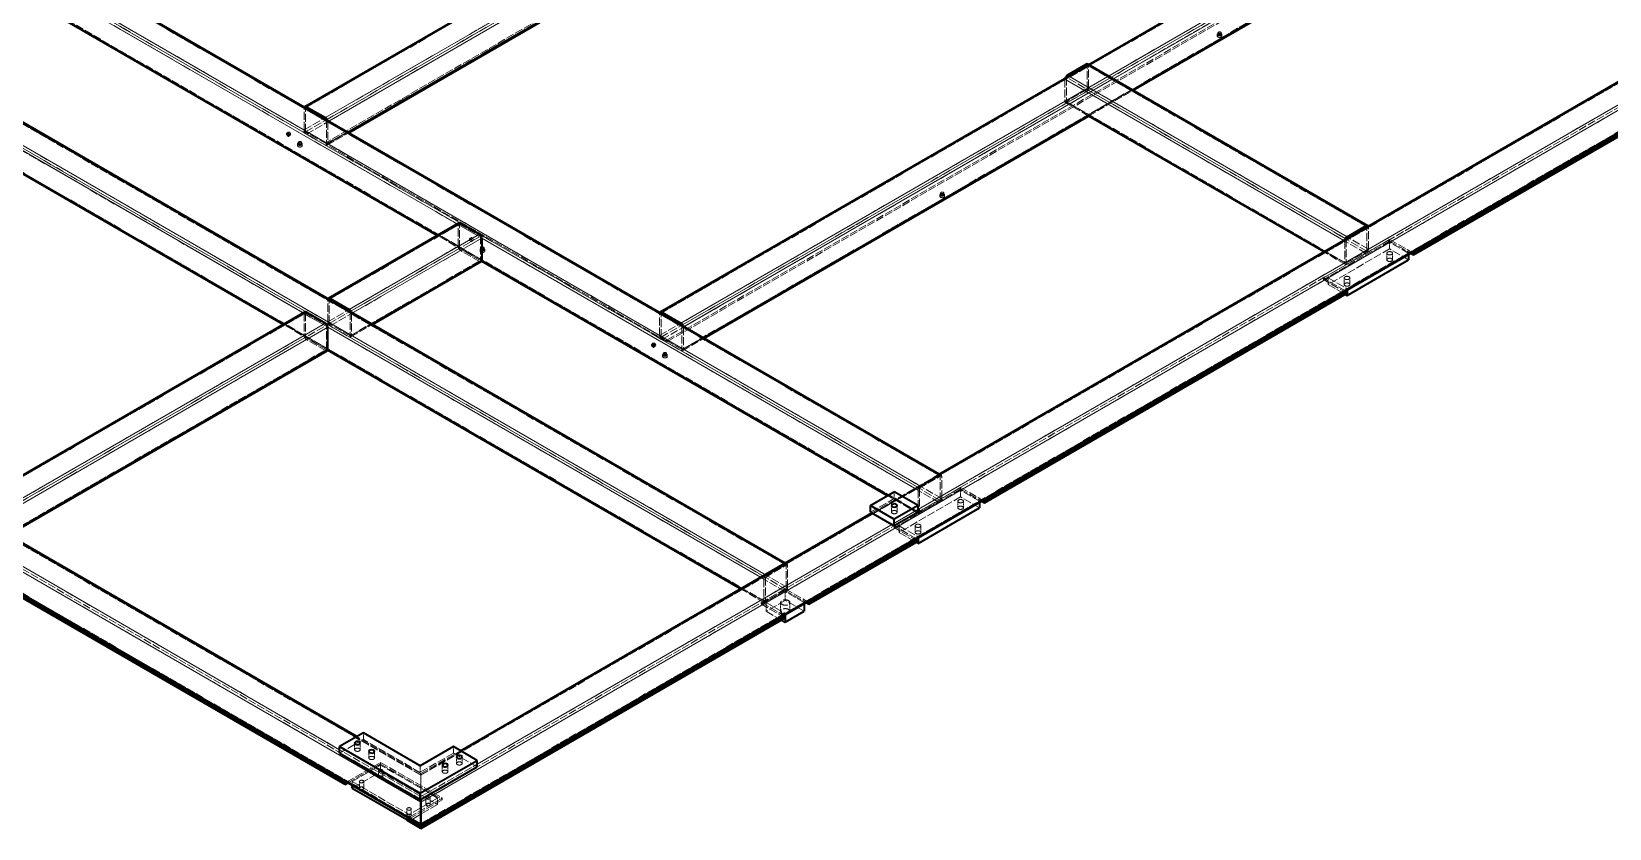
# Model space of a CAD drawing. Header units: millimetres. Extents: x -73083 to 81340, y -6859 to 6812.
# Drawn here: x -26232 to -25290, y -5939 to -5464 of the extents above; entities that cross this region are included whole.
import ezdxf

# ---------------------------------------------------------------- set-up
doc = ezdxf.new("R2010")
doc.units = ezdxf.units.MM
doc.linetypes.add('DASHED', pattern=[15, 12, -3])
doc.layers.add('word_dim', color=253, linetype='Continuous')

# ---------------------------------------------------------------- blocks, each defined once
blk = doc.blocks.new('A$C7E87390C')
at = {"color": 7, "linetype": 'DASHED', "lineweight": 13}
for p, q in [((708.8, -2120.5), (1917.9, -1422.4)), ((710.9, -2120.1), (1920.1, -1422)), ((708.8, -2153.2), (1917.9, -1455.1)), ((710.9, -2156.1), (1920.1, -1458)), ((742, -2138.1), (1951.2, -1440)), ((712.3, -2159.3), (1921.5, -1461.2)), ((740.6, -2175.7), (1949.8, -1477.6)), ((1943.6, -1478.1), (741.5, -2172.1)), ((1943.6, -1480.5), (741.5, -2174.5)), ((742, -2174), (1951.2, -1475.9)), ((883.1, -3150.7), (3705.2, -1521.5)), ((883.1, -3114.8), (3642.9, -1521.5)), ((883.1, -3114), (3638.7, -1523.1)), ((883.1, -3146.7), (3638.7, -1555.8)), ((883.1, -3186.7), (3705.2, -1557.4)), ((883.1, -3150.7), (3642.9, -1557.4)), ((883.1, -3187.5), (3702.3, -1559.8)), ((883.1, -3154.8), (3645.8, -1559.8)), ((1657.7, -2669.2), (-159.5, -1620)), ((1659.8, -2669.6), (-157.4, -1620.4)), ((1626.6, -2687.2), (-190.7, -1638)), ((1656.3, -2708.4), (-161, -1659.2)), ((1657.7, -2705.2), (-159.5, -1656)), ((1659.8, -2702.3), (-157.4, -1653.1)), ((1626.6, -2723.1), (-190.7, -1673.9)), ((1628, -2724.8), (-189.2, -1675.6)), ((1239.1, -2426.7), (2448.3, -1728.6)), ((1241.2, -2426.3), (2450.4, -1728.2)), ((1396.8, -2819.9), (-453.7, -1751.5)), ((1427.9, -2801.9), (-391.5, -1751.5)), ((1430, -2802.3), (-387.2, -1753.1)), ((1239.1, -2459.4), (2448.3, -1761.3)), ((1241.2, -2462.2), (2450.4, -1764.2)), ((1272.3, -2444.3), (2481.5, -1746.2)), ((1396.8, -2855.8), (-453.7, -1787.4)), ((1427.9, -2837.8), (-391.5, -1787.4)), ((1430, -2835), (-387.2, -1785.8)), ((1242.6, -2465.5), (2451.8, -1767.4)), ((1250.6, -2466), (2452.7, -1772)), ((1250.6, -2468.5), (2452.7, -1774.5)), ((1270.9, -2481.8), (2480.1, -1783.7)), ((1272.3, -2480.2), (2481.5, -1782.1)), ((1398.2, -2857.4), (-450.9, -1789.9)), ((1426.5, -2841.1), (-394.3, -1789.9)), ((1845.8, -2074.8), (1876.9, -2056.9)), ((1876.9, -2092.8), (1876.9, -2056.9)), ((2294.1, -2297.7), (1876.9, -2056.9)), ((2296.2, -2298.1), (1879, -2057.3)), ((1879, -2089.9), (1879, -2057.3)), ((1843.7, -2077.7), (1843.7, -2110.3)), ((1845.8, -2074.8), (1845.8, -2110.7)), ((2263, -2315.7), (1845.8, -2074.8)), ((1876.9, -2092.8), (1845.8, -2110.7)), ((2294.1, -2333.7), (1876.9, -2092.8)), ((2296.2, -2330.8), (1879, -2089.9)), ((1879, -2132.4), (1945.6, -2094)), ((1879, -2132.4), (1844.7, -2112.6)), ((2263, -2351.6), (1845.8, -2110.7)), ((1847.2, -2112.4), (1875.5, -2096.1)), ((2264.4, -2353.2), (1847.2, -2112.4)), ((2292.7, -2336.9), (1875.5, -2096.1)), ((708.8, -2153.2), (708.8, -2120.5)), ((710.9, -2156.1), (710.9, -2120.1)), ((710.9, -2120.1), (742, -2138.1)), ((742, -2138.1), (742, -2174)), ((744.1, -2141), (744.1, -2173.6)), ((742, -2174), (710.9, -2156.1)), ((740.6, -2175.7), (712.3, -2159.3)), ((743.1, -2175.9), (775.3, -2157.3)), ((744.1, -2173.6), (773.9, -2156.4)), ((1250.6, -2466), (741.5, -2172.1)), ((1250.6, -2468.5), (741.5, -2174.5)), ((744.1, -2406.3), (938.6, -2294)), ((746.2, -2405.9), (940.7, -2293.6)), ((973.9, -2314.5), (937.1, -2293.2)), ((938.6, -2326.7), (938.6, -2294)), ((940.7, -2329.6), (940.7, -2293.6)), ((940.7, -2293.6), (971.8, -2311.6)), ((2263, -2315.7), (2294.1, -2297.7)), ((2294.1, -2333.7), (2294.1, -2297.7)), ((2296.2, -2330.8), (2296.2, -2298.1)), ((744.1, -2439), (938.6, -2326.7)), ((746.2, -2441.8), (940.7, -2329.6)), ((777.4, -2423.9), (971.8, -2311.6)), ((973.6, -2348.6), (907.4, -2310.4)), ((973.9, -2347.1), (908.8, -2309.5)), ((971.8, -2347.5), (940.7, -2329.6)), ((971.8, -2311.6), (971.8, -2347.5)), ((2328, -2316.5), (2229.1, -2373.7)), ((2328, -2318.9), (2229.1, -2376.1)), ((2328, -2320.6), (2236.1, -2373.7)), ((2260.9, -2318.5), (2260.9, -2351.2)), ((2263, -2315.7), (2263, -2351.6)), ((2328, -2316.5), (2361.3, -2335.7)), ((2328, -2318.9), (2359.2, -2336.9)), ((2356.3, -2336.9), (2328, -2320.6)), ((883.1, -3150.7), (-502.1, -2351)), ((883.1, -3114.8), (-439.9, -2351)), ((883.1, -3114), (-435.7, -2352.6)), ((747.7, -2445.1), (942.1, -2332.8)), ((775.9, -2461.4), (970.4, -2349.2)), ((777.4, -2459.8), (971.8, -2347.5)), ((970.4, -2349.2), (942.1, -2332.8)), ((2261.9, -2353.5), (2229.7, -2334.9)), ((2260.9, -2351.2), (2231.1, -2334)), ((2328, -2330.4), (2236.1, -2383.5)), ((2263, -2351.6), (2294.1, -2333.7)), ((2292.7, -2336.9), (2264.4, -2353.2)), ((2264.4, -2390), (2356.3, -2336.9)), ((2356.3, -2346.7), (2328, -2330.4)), ((2262.3, -2392.9), (2229.1, -2373.7)), ((2264.4, -2396.5), (2229.1, -2376.1)), ((2236.1, -2373.7), (2264.4, -2390)), ((883.1, -3186.7), (-502.1, -2386.9)), ((883.1, -3187.5), (-499.3, -2389.4)), ((883.1, -3154.8), (-442.7, -2389.4)), ((883.1, -3150.7), (-439.9, -2386.9)), ((883.1, -3146.7), (-435.7, -2385.3)), ((2236.1, -2383.5), (2261.6, -2398.2)), ((744.1, -2439), (744.1, -2406.3)), ((746.2, -2441.8), (746.2, -2405.9)), ((746.2, -2405.9), (777.4, -2423.9)), ((777.4, -2423.9), (777.4, -2459.8)), ((200.7, -2720), (708.8, -2426.7)), ((202.8, -2719.6), (710.9, -2426.3)), ((234, -2737.6), (742, -2444.3)), ((743.8, -2481.3), (677.6, -2443)), ((744.1, -2479.8), (679, -2442.2)), ((744.1, -2447.1), (707.3, -2425.9)), ((708.8, -2426.7), (708.8, -2459.4)), ((710.9, -2426.3), (710.9, -2462.2)), ((710.9, -2426.3), (742, -2444.3)), ((742, -2480.2), (742, -2444.3)), ((777.4, -2459.8), (746.2, -2441.8)), ((775.9, -2461.4), (747.7, -2445.1)), ((778.4, -2461.7), (810.7, -2443)), ((779.5, -2426.7), (779.5, -2459.4)), ((779.5, -2459.4), (809.2, -2442.2)), ((1239.1, -2459.4), (1239.1, -2426.7)), ((1241.2, -2462.2), (1241.2, -2426.3)), ((1241.2, -2426.3), (1272.3, -2444.3)), ((1272.3, -2444.3), (1272.3, -2480.2)), ((1274.5, -2447.1), (1274.5, -2479.8)), ((200.7, -2752.7), (708.8, -2459.4)), ((202.8, -2755.6), (710.9, -2462.2)), ((204.3, -2758.8), (712.3, -2465.5)), ((742, -2480.2), (710.9, -2462.2)), ((740.6, -2481.8), (712.3, -2465.5)), ((1272.3, -2480.2), (1241.2, -2462.2)), ((1270.9, -2481.8), (1242.6, -2465.5)), ((1273.4, -2482.1), (1305.7, -2463.5)), ((1274.5, -2479.8), (1304.2, -2462.6)), ((232.5, -2775.2), (740.6, -2481.8)), ((234, -2773.5), (742, -2480.2)), ((1555.8, -2723.9), (1656.3, -2665.9)), ((1626.6, -2687.2), (1657.7, -2669.2)), ((1657.7, -2705.2), (1657.7, -2669.2)), ((1659.8, -2702.3), (1659.8, -2669.6)), ((1553.8, -2722.7), (1589.1, -2702.3)), ((1625.5, -2725), (1579.2, -2698.3)), ((1624.5, -2722.7), (1580.7, -2697.4)), ((1688.1, -2686), (1589.1, -2743.1)), ((1688.1, -2688.4), (1589.1, -2745.6)), ((1624.5, -2722.7), (1589.1, -2702.3)), ((1688.1, -2690.1), (1596.2, -2743.1)), ((1688.1, -2699.9), (1596.2, -2752.9)), ((1624.5, -2690.1), (1624.5, -2722.7)), ((1624.5, -2759.5), (1716.4, -2706.4)), ((1626.6, -2687.2), (1626.6, -2723.1)), ((1657.7, -2705.2), (1626.6, -2723.1)), ((1688.1, -2686), (1721.4, -2705.2)), ((1688.1, -2688.4), (1719.3, -2706.4)), ((1716.4, -2706.4), (1688.1, -2690.1)), ((1716.4, -2716.2), (1688.1, -2699.9)), ((1656.3, -2708.4), (1628, -2724.8)), ((1622.4, -2762.3), (1589.1, -2743.1)), ((1624.5, -2766), (1589.1, -2745.6)), ((1596.2, -2743.1), (1624.5, -2759.5)), ((1596.2, -2752.9), (1621.6, -2767.6)), ((1394.7, -2822.7), (1394.7, -2855.4)), ((1396.8, -2819.9), (1427.9, -2801.9)), ((1396.8, -2819.9), (1396.8, -2855.8)), ((1427.9, -2837.8), (1427.9, -2801.9)), ((1430, -2835), (1430, -2802.3)), ((1395.7, -2857.7), (1359.9, -2837)), ((1394.7, -2855.4), (1361.4, -2836.2)), ((1426.5, -2837), (1391.1, -2857.4)), ((1426.5, -2839.5), (1391.1, -2859.9)), ((1427.9, -2837.8), (1396.8, -2855.8)), ((1426.5, -2841.1), (1398.2, -2857.4)), ((1426.5, -2841.1), (1398.2, -2857.4)), ((1426.5, -2837), (1459.8, -2856.2)), ((1426.5, -2839.5), (1457.7, -2857.5)), ((1454.8, -2857.4), (1426.5, -2841.1)), ((1391.1, -2857.4), (1424.4, -2876.6)), ((1426.5, -2880.3), (1391.1, -2859.9)), ((1426.5, -2854.2), (1398.2, -2870.5)), ((1398.2, -2857.4), (1426.5, -2873.8)), ((1398.2, -2870.5), (1420.8, -2883.6)), ((1454.8, -2870.5), (1426.5, -2854.2)), ((1426.5, -2873.8), (1454.8, -2857.4)), ((883.1, -3114), (786.2, -3058.1)), ((883.1, -3112.3), (787.7, -3057.2)), ((797.2, -3061.5), (761.8, -3081.9)), ((883.1, -3146.7), (761.8, -3076.7)), ((882, -3110.5), (797.2, -3061.5)), ((931.5, -3081.9), (882, -3110.5)), ((883.1, -3112.3), (942.1, -3078.2)), ((883.1, -3114), (943.6, -3079.1)), ((966.9, -3102.4), (931.5, -3081.9)), ((772, -3125.1), (823, -3095.6)), ((774.1, -3126.3), (823, -3098.1)), ((780.5, -3124.2), (823, -3099.7)), ((823, -3095.6), (914.9, -3148.7)), ((823, -3098.1), (914.9, -3151.2)), ((907.8, -3148.7), (823, -3099.7)), ((883.1, -3146.7), (966.9, -3098.3)), ((780.5, -3134), (823, -3109.5)), ((780.5, -3124.2), (865.4, -3173.2)), ((907.8, -3158.5), (823, -3109.5)), ((883.1, -3146.7), (883.1, -3114)), ((883.1, -3114), (883.1, -3146.7)), ((914.9, -3151.2), (861.9, -3181.8)), ((914.9, -3148.7), (863.9, -3178.1)), ((907.8, -3148.7), (865.4, -3173.2)), ((907.8, -3158.5), (865.4, -3183))]:
    blk.add_line(p, q, dxfattribs=at)
at = {"color": 7, "lineweight": 35}
for p, q in [((709.8, -2118.3), (1919, -1420.2)), ((883.1, -3189.2), (3707.3, -1558.6)), ((1656.3, -2665.9), (-158.5, -1618.2)), ((1240.1, -2424.4), (2449.3, -1726.3)), ((1945.6, -2094), (2482.6, -1784)), ((775.3, -2157.3), (1348.7, -1826.3)), ((1656.3, -2665.9), (2934.7, -1927.8)), ((907.4, -2310.4), (301.9, -1960.8)), ((1426.5, -2798.6), (105.7, -2036)), ((2363.4, -2336.9), (2869, -2045)), ((2363.4, -2339.4), (2869, -2047.5)), ((1847.2, -2071.6), (1875.5, -2055.2)), ((2295.2, -2295.8), (1878, -2055)), ((677.6, -2443), (72.1, -2093.5)), ((712.3, -2118.5), (740.6, -2134.8)), ((1305.7, -2463.5), (1879, -2132.4)), ((2229.7, -2334.9), (1879, -2132.4)), ((745.2, -2404), (939.6, -2291.8)), ((942.1, -2292), (970.4, -2308.3)), ((2264.4, -2312.4), (2292.7, -2296.1)), ((973.9, -2314.5), (973.9, -2347.1)), ((810.7, -2443), (972.9, -2349.4)), ((1579.2, -2698.3), (973.6, -2348.6)), ((2264.4, -2399.8), (2356.3, -2346.7)), ((883.1, -3189.2), (-504.3, -2388.2)), ((1723.5, -2706.4), (2264.4, -2394.1)), ((1723.5, -2708.8), (2264.4, -2396.5)), ((747.7, -2404.3), (775.9, -2420.6)), ((210.2, -2712.9), (709.8, -2424.4)), ((712.3, -2424.7), (740.6, -2441)), ((744.1, -2479.8), (744.1, -2447.1)), ((1242.6, -2424.7), (1270.9, -2441)), ((267.3, -2756.8), (743.1, -2482.1)), ((1359.9, -2837), (743.8, -2481.3)), ((1628, -2683.9), (1656.3, -2667.6)), ((1553.8, -2712.9), (1589.1, -2692.5)), ((1624.5, -2712.9), (1589.1, -2692.5)), ((942.1, -3078.2), (1555.8, -2723.9)), ((1553.8, -2712.9), (1589.1, -2733.4)), ((1553.8, -2722.7), (1589.1, -2743.1)), ((1624.5, -2712.9), (1589.1, -2733.4)), ((1624.5, -2722.7), (1589.1, -2743.1)), ((1624.5, -2769.3), (1716.4, -2716.2)), ((787.7, -3057.2), (241.1, -2741.6)), ((769.9, -3126.2), (147.7, -2767)), ((769.9, -3128.7), (147.7, -2769.4)), ((1461.8, -2857.4), (1624.5, -2763.5)), ((1461.8, -2859.9), (1624.5, -2766)), ((1398.2, -2816.6), (1426.5, -2800.3)), ((1426.5, -2886.8), (1454.8, -2870.5)), ((883.1, -3191.6), (1426.5, -2877.8)), ((883.1, -3194), (1426.5, -2880.3)), ((797.2, -3051.7), (761.8, -3072.1)), ((882, -3100.7), (797.2, -3051.7)), ((761.8, -3072.1), (882, -3141.5)), ((761.8, -3081.9), (882, -3151.3)), ((931.5, -3072.1), (882, -3100.7)), ((966.9, -3092.6), (931.5, -3072.1)), ((882, -3141.5), (966.9, -3092.6)), ((882, -3151.3), (966.9, -3102.4)), ((780.5, -3134), (861.9, -3180.9)), ((883.1, -3154.8), (883.1, -3187.5)), ((883.1, -3187.5), (883.1, -3154.8)), ((883.1, -3191.6), (861.9, -3179.3)), ((883.1, -3194), (861.9, -3181.8))]:
    blk.add_line(p, q, dxfattribs=at)
at = {"color": 7, "lineweight": 13}
for p, q in [((712.3, -2118.5), (1921.5, -1420.4)), ((740.6, -2134.8), (1949.8, -1436.7)), ((745.6, -2140.1), (1953.3, -1442.9)), ((773.9, -2156.4), (1953.3, -1475.5)), ((883.1, -3154.8), (3709.4, -1523.1)), ((883.1, -3187.5), (3709.4, -1555.8)), ((966.9, -3098.3), (3622.1, -1565.3)), ((1656.3, -2667.6), (-161, -1618.4)), ((1628, -2683.9), (-189.2, -1634.7)), ((1242.6, -2424.7), (2451.8, -1726.6)), ((1270.9, -2441), (2480.1, -1742.9)), ((1915.9, -2076.8), (2483.6, -1749)), ((1944.1, -2093.2), (2483.6, -1781.7)), ((908.8, -2309.5), (239.2, -1922.9)), ((937.1, -2293.2), (267.5, -1906.6)), ((943.6, -3079.1), (2900.8, -1949.1)), ((1426.5, -2800.3), (104.2, -2036.8)), ((707.3, -2425.9), (72.4, -2059.3)), ((1398.2, -2816.6), (75.9, -2053.2)), ((2292.7, -2296.1), (1875.5, -2055.2)), ((679, -2442.2), (72.4, -2092)), ((1275.9, -2446.3), (1913.7, -2078.1)), ((1304.2, -2462.6), (1942, -2094.4)), ((2259.4, -2317.7), (1844.4, -2078.1)), ((2264.4, -2312.4), (1847.2, -2071.6)), ((2231.1, -2334), (1843.7, -2110.3)), ((747.7, -2404.3), (942.1, -2292)), ((775.9, -2420.6), (970.4, -2308.3)), ((781, -2425.9), (973.9, -2314.5)), ((1619.5, -2687.2), (973.9, -2314.5)), ((883.1, -3154.8), (-506.4, -2352.6)), ((809.2, -2442.2), (973.9, -2347.1)), ((1580.7, -2697.4), (973.9, -2347.1)), ((883.1, -3187.5), (-506.4, -2385.3)), ((211.7, -2713.7), (712.3, -2424.7)), ((240, -2730), (740.6, -2441)), ((242.1, -2737), (744.1, -2447.1)), ((1389.7, -2819.8), (744.1, -2447.1)), ((265.8, -2755.9), (744.1, -2479.8)), ((1361.4, -2836.2), (744.1, -2479.8)), ((786.2, -3058.1), (239.6, -2742.5)), ((761.8, -3076.7), (211.3, -2758.8))]:
    blk.add_line(p, q, dxfattribs=at)
at = {"color": 7, "linetype": 'DASHED', "lineweight": 13, "ltscale": 0.061176}
for p, q in [((2070.9, -2013.3), (2070.9, -2010.8)), ((2077.9, -2013.3), (2077.9, -2010.8))]:
    blk.add_line(p, q, dxfattribs=at)
at = {"color": 7, "linetype": 'DASHED', "lineweight": 13, "ltscale": 0.061237}
for p, q in [((2071.9, -2010.8), (2071.9, -2008.4)), ((683.7, -2157.7), (685.8, -2156.5)), ((686.2, -2162), (688.3, -2160.7)), ((705.1, -2174.1), (705.1, -2171.7)), ((741.5, -2174.5), (741.5, -2172.1)), ((1658.3, -2249.7), (1658.3, -2247.2)), ((955.9, -2314.9), (958, -2313.7)), ((958.4, -2319.2), (960.5, -2317.9)), ((972.4, -2331.3), (972.4, -2328.9)), ((1228.2, -2472.1), (1230.3, -2470.8)), ((1250.6, -2468.5), (1250.6, -2466)), ((1230.6, -2476.3), (1232.7, -2475.1)), ((1244.6, -2488.5), (1244.6, -2486)), ((1249.5, -2488.5), (1249.5, -2486)), ((1688.1, -2688.4), (1688.1, -2686)), ((1589.1, -2745.6), (1589.1, -2743.1)), ((1391.1, -2859.9), (1391.1, -2857.4)), ((823, -3098.1), (823, -3095.6)), ((914.9, -3151.2), (914.9, -3148.7))]:
    blk.add_line(p, q, dxfattribs=at)
at = {"color": 7, "linetype": 'DASHED', "lineweight": 13, "ltscale": 0.06124}
for p, q in [((2076.9, -2010.8), (2076.9, -2008.4)), ((700.2, -2174.1), (700.2, -2171.7)), ((1663.2, -2249.7), (1663.2, -2247.2)), ((977.3, -2331.3), (977.3, -2328.9)), ((2328, -2318.9), (2328, -2316.5)), ((2229.1, -2376.1), (2229.1, -2373.7))]:
    blk.add_line(p, q, dxfattribs=at)
at = {"color": 7, "linetype": 'DASHED', "lineweight": 13, "ltscale": 0.020457}
blk.add_line((1844.4, -2078.1), (1843.7, -2077.7), dxfattribs=at)
at = {"color": 7, "linetype": 'DASHED', "lineweight": 13, "ltscale": 0.062689}
blk.add_line((1913.7, -2078.1), (1915.9, -2076.8), dxfattribs=at)
at = {"color": 7, "linetype": 'DASHED', "lineweight": 13, "ltscale": 0.062687}
blk.add_line((1942, -2094.4), (1944.1, -2093.2), dxfattribs=at)
at = {"color": 7, "linetype": 'DASHED', "lineweight": 13, "ltscale": 0.042065}
blk.add_line((744.1, -2141), (745.6, -2140.1), dxfattribs=at)
at = {"color": 7, "linetype": 'DASHED', "lineweight": 13, "ltscale": 0.061047}
for p, q in [((699.1, -2176.6), (699.1, -2174.1)), ((706.1, -2176.6), (706.1, -2174.1)), ((971.3, -2333.7), (971.3, -2331.3)), ((978.3, -2333.7), (978.3, -2331.3))]:
    blk.add_line(p, q, dxfattribs=at)
at = {"color": 7, "linetype": 'DASHED', "lineweight": 13, "ltscale": 0.061111}
for p, q in [((1657.2, -2252.1), (1657.2, -2249.7)), ((1664.2, -2252.1), (1664.2, -2249.7))]:
    blk.add_line(p, q, dxfattribs=at)
at = {"color": 7, "linetype": 'DASHED', "lineweight": 13, "ltscale": 0.042245}
blk.add_line((2260.9, -2318.5), (2259.4, -2317.7), dxfattribs=at)
at = {"color": 7, "linetype": 'DASHED', "lineweight": 13, "ltscale": 0.244949}
for p, q in [((2328, -2320.6), (2328, -2330.4)), ((2323.9, -2346.7), (2323.9, -2336.9)), ((2236.1, -2373.7), (2236.1, -2383.5)), ((2260.2, -2383.5), (2260.2, -2373.7)), ((2268.6, -2383.5), (2268.6, -2373.7))]:
    blk.add_line(p, q, dxfattribs=at)
at = {"color": 7, "linetype": 'DASHED', "lineweight": 13, "ltscale": 0.244952}
for p, q in [((2332.2, -2346.7), (2332.2, -2336.9)), ((1688.1, -2690.1), (1688.1, -2699.9)), ((1692.3, -2716.2), (1692.3, -2706.4)), ((1584.9, -2712.9), (1584.9, -2722.7)), ((1596.2, -2743.1), (1596.2, -2752.9)), ((1620.3, -2752.9), (1620.3, -2743.1)), ((797.2, -3061.5), (797.2, -3051.7)), ((784.2, -3076.8), (784.2, -3067)), ((805.4, -3089.1), (805.4, -3079.3)), ((882, -3110.5), (882, -3100.7)), ((923.4, -3109.5), (923.4, -3099.7)), ((936.2, -3097.2), (936.2, -3087.5)), ((791.3, -3134), (791.3, -3124.2)), ((798, -3134), (798, -3124.2)), ((819.6, -3117.7), (819.6, -3107.9)), ((890.3, -3158.5), (890.3, -3148.7)), ((897, -3158.5), (897, -3148.7)), ((862.1, -3174.8), (862.1, -3165)), ((865.4, -3183), (865.4, -3173.2)), ((868.7, -3174.8), (868.7, -3165))]:
    blk.add_line(p, q, dxfattribs=at)
at = {"color": 7, "linetype": 'DASHED', "lineweight": 13, "ltscale": 0.04205}
blk.add_line((2356.3, -2336.9), (2356.3, -2338.6), dxfattribs=at)
at = {"color": 7, "lineweight": 35, "ltscale": 0.202899}
blk.add_line((2356.3, -2338.6), (2356.3, -2346.7), dxfattribs=at)
at = {"color": 7, "lineweight": 35, "ltscale": 0.120821}
blk.add_line((2359.2, -2336.9), (2363.4, -2339.4), dxfattribs=at)
at = {"color": 7, "lineweight": 35, "ltscale": 0.059582}
blk.add_line((2361.3, -2335.7), (2363.4, -2336.9), dxfattribs=at)
at = {"color": 7, "lineweight": 35, "ltscale": 0.06124}
for p, q in [((2363.4, -2339.4), (2363.4, -2336.9)), ((2264.4, -2396.5), (2264.4, -2394.1))]:
    blk.add_line(p, q, dxfattribs=at)
at = {"color": 7, "lineweight": 35, "ltscale": 0.082078}
blk.add_line((2261.6, -2398.2), (2264.4, -2399.8), dxfattribs=at)
at = {"color": 7, "lineweight": 35, "ltscale": 0.059601}
blk.add_line((2264.4, -2394.1), (2262.3, -2392.9), dxfattribs=at)
at = {"color": 7, "linetype": 'DASHED', "lineweight": 13, "ltscale": 0.042035}
blk.add_line((2264.4, -2390), (2264.4, -2391.7), dxfattribs=at)
at = {"color": 7, "lineweight": 35, "ltscale": 0.202914}
blk.add_line((2264.4, -2391.7), (2264.4, -2399.8), dxfattribs=at)
at = {"color": 7, "linetype": 'DASHED', "lineweight": 13, "ltscale": 0.042596}
blk.add_line((779.5, -2426.7), (781, -2425.9), dxfattribs=at)
at = {"color": 7, "linetype": 'DASHED', "lineweight": 13, "ltscale": 0.04213}
blk.add_line((1274.5, -2447.1), (1275.9, -2446.3), dxfattribs=at)
at = {"color": 7, "linetype": 'DASHED', "lineweight": 13, "ltscale": 0.06105}
for p, q in [((1243.6, -2490.9), (1243.6, -2488.5)), ((1250.6, -2490.9), (1250.6, -2488.5))]:
    blk.add_line(p, q, dxfattribs=at)
at = {"color": 7, "linetype": 'DASHED', "lineweight": 13, "ltscale": 0.072303}
blk.add_line((1658.8, -2667.4), (1656.3, -2665.9), dxfattribs=at)
at = {"color": 7, "linetype": 'DASHED', "lineweight": 13, "ltscale": 0.244946}
for p, q in [((1589.1, -2702.3), (1589.1, -2692.5)), ((1683.9, -2716.2), (1683.9, -2706.4)), ((1593.3, -2712.9), (1593.3, -2722.7)), ((1628.7, -2752.9), (1628.7, -2743.1)), ((792.5, -3076.8), (792.5, -3067)), ((813.8, -3089.1), (813.8, -3079.3)), ((931.5, -3081.9), (931.5, -3072.1)), ((823, -3109.5), (823, -3099.7)), ((915, -3109.5), (915, -3099.7)), ((944.6, -3097.2), (944.6, -3087.5)), ((826.3, -3117.7), (826.3, -3107.9)), ((907.8, -3158.5), (907.8, -3148.7))]:
    blk.add_line(p, q, dxfattribs=at)
at = {"color": 7, "linetype": 'DASHED', "lineweight": 13, "ltscale": 0.144575}
blk.add_line((1624.5, -2690.1), (1619.5, -2687.2), dxfattribs=at)
at = {"color": 7, "linetype": 'DASHED', "lineweight": 13, "ltscale": 0.041949}
blk.add_line((1716.4, -2706.4), (1716.4, -2708.1), dxfattribs=at)
at = {"color": 7, "lineweight": 35, "ltscale": 0.120919}
blk.add_line((1719.3, -2706.4), (1723.5, -2708.8), dxfattribs=at)
at = {"color": 7, "lineweight": 35, "ltscale": 0.05968}
blk.add_line((1721.4, -2705.2), (1723.5, -2706.4), dxfattribs=at)
at = {"color": 7, "lineweight": 35, "ltscale": 0.061237}
for p, q in [((1723.5, -2708.8), (1723.5, -2706.4)), ((1624.5, -2766), (1624.5, -2763.5)), ((1461.8, -2859.9), (1461.8, -2857.4)), ((1426.5, -2880.3), (1426.5, -2877.8)), ((769.9, -3128.7), (769.9, -3126.2)), ((861.9, -3181.8), (861.9, -3179.3)), ((883.1, -3191.6), (883.1, -3194))]:
    blk.add_line(p, q, dxfattribs=at)
at = {"color": 7, "lineweight": 35, "ltscale": 0.244952}
for p, q in [((1553.8, -2722.7), (1553.8, -2712.9)), ((1589.1, -2743.1), (1589.1, -2733.4)), ((761.8, -3081.9), (761.8, -3072.1)), ((966.9, -3102.4), (966.9, -3092.6))]:
    blk.add_line(p, q, dxfattribs=at)
at = {"color": 7, "lineweight": 35, "ltscale": 0.244946}
for p, q in [((1624.5, -2722.7), (1624.5, -2712.9)), ((882, -3151.3), (882, -3141.5))]:
    blk.add_line(p, q, dxfattribs=at)
at = {"color": 7, "lineweight": 35, "ltscale": 0.203003}
blk.add_line((1716.4, -2708.1), (1716.4, -2716.2), dxfattribs=at)
at = {"color": 7, "lineweight": 35, "ltscale": 0.082081}
blk.add_line((1621.6, -2767.6), (1624.5, -2769.3), dxfattribs=at)
at = {"color": 7, "lineweight": 35, "ltscale": 0.059696}
blk.add_line((1624.5, -2763.5), (1622.4, -2762.3), dxfattribs=at)
at = {"color": 7, "linetype": 'DASHED', "lineweight": 13, "ltscale": 0.041937}
blk.add_line((1624.5, -2759.5), (1624.5, -2761.1), dxfattribs=at)
at = {"color": 7, "lineweight": 35, "ltscale": 0.203009}
blk.add_line((1624.5, -2761.1), (1624.5, -2769.3), dxfattribs=at)
at = {"color": 7, "linetype": 'DASHED', "lineweight": 13, "ltscale": 0.072396}
blk.add_line((1429, -2800), (1426.5, -2798.6), dxfattribs=at)
at = {"color": 7, "linetype": 'DASHED', "lineweight": 13, "ltscale": 0.144616}
blk.add_line((1394.7, -2822.7), (1389.7, -2819.8), dxfattribs=at)
at = {"color": 7, "linetype": 'DASHED', "lineweight": 13, "ltscale": 0.061243}
blk.add_line((1426.5, -2839.5), (1426.5, -2837), dxfattribs=at)
at = {"color": 7, "linetype": 'DASHED', "lineweight": 13, "ltscale": 0.326599}
for p, q in [((1426.5, -2841.1), (1426.5, -2854.2)), ((1398.2, -2857.4), (1398.2, -2870.5)), ((1419.6, -2870.5), (1419.6, -2857.4)), ((1433.4, -2870.5), (1433.4, -2857.4))]:
    blk.add_line(p, q, dxfattribs=at)
at = {"color": 7, "linetype": 'DASHED', "lineweight": 13, "ltscale": 0.041882}
for p, q in [((1454.8, -2857.4), (1454.8, -2859.1)), ((1426.5, -2873.8), (1426.5, -2875.4))]:
    blk.add_line(p, q, dxfattribs=at)
at = {"color": 7, "lineweight": 35, "ltscale": 0.284717}
for p, q in [((1454.8, -2859.1), (1454.8, -2870.5)), ((1426.5, -2875.4), (1426.5, -2886.8))]:
    blk.add_line(p, q, dxfattribs=at)
at = {"color": 7, "lineweight": 35, "ltscale": 0.12096}
blk.add_line((1457.7, -2857.5), (1461.8, -2859.9), dxfattribs=at)
at = {"color": 7, "lineweight": 35, "ltscale": 0.059721}
blk.add_line((1459.8, -2856.2), (1461.8, -2857.4), dxfattribs=at)
at = {"color": 7, "lineweight": 35, "ltscale": 0.163758}
blk.add_line((1420.8, -2883.6), (1426.5, -2886.8), dxfattribs=at)
at = {"color": 7, "lineweight": 35, "ltscale": 0.059727}
blk.add_line((1424.4, -2876.6), (1426.5, -2877.8), dxfattribs=at)
at = {"color": 7, "lineweight": 35, "ltscale": 0.059777}
blk.add_line((769.9, -3126.2), (772, -3125.1), dxfattribs=at)
at = {"color": 7, "lineweight": 35, "ltscale": 0.121015}
blk.add_line((769.9, -3128.7), (774.1, -3126.3), dxfattribs=at)
at = {"color": 7, "linetype": 'DASHED', "lineweight": 13, "ltscale": 0.144696}
blk.add_line((780.5, -3130), (780.5, -3124.2), dxfattribs=at)
at = {"color": 7, "lineweight": 35, "ltscale": 0.100256}
blk.add_line((780.5, -3134), (780.5, -3130), dxfattribs=at)
at = {"color": 7, "linetype": 'DASHED', "lineweight": 13, "ltscale": 0.042273}
for p, q in [((883.1, -3112.3), (883.1, -3114)), ((883.1, -3114), (883.1, -3112.3))]:
    blk.add_line(p, q, dxfattribs=at)
at = {"color": 7, "linetype": 'DASHED', "lineweight": 13, "ltscale": 0.101947}
blk.add_line((883.1, -3146.7), (883.1, -3150.7), dxfattribs=at)
at = {"color": 7, "linetype": 'DASHED', "lineweight": 13, "ltscale": 0.102124}
blk.add_line((883.1, -3150.7), (883.1, -3146.7), dxfattribs=at)
at = {"color": 7, "lineweight": 35, "ltscale": 0.102179}
blk.add_line((883.1, -3150.7), (883.1, -3154.8), dxfattribs=at)
at = {"color": 7, "lineweight": 35, "ltscale": 0.102002}
blk.add_line((883.1, -3154.8), (883.1, -3150.7), dxfattribs=at)
at = {"color": 7, "lineweight": 35, "ltscale": 0.059779}
blk.add_line((863.9, -3178.1), (861.9, -3179.3), dxfattribs=at)
at = {"color": 7, "linetype": 'DASHED', "lineweight": 13, "ltscale": 0.101698}
blk.add_line((861.9, -3180.9), (865.4, -3183), dxfattribs=at)
at = {"color": 7, "lineweight": 35, "ltscale": 0.042273}
blk.add_line((883.1, -3187.5), (883.1, -3189.2), dxfattribs=at)
at = {"color": 7, "lineweight": 35, "ltscale": 0.042279}
blk.add_line((883.1, -3189.2), (883.1, -3187.5), dxfattribs=at)
at = {"color": 7, "linetype": 'DASHED', "lineweight": 13}
for centre, major_axis, ratio, start_param, end_param in [((2074.4, -2010.8), (-3.5, 0), 0.577347, 4.426991, 6.283167), ((2074.4, -2010.8), (-3.5, 0), 0.577347, 6.283167, 9.42476), ((2074.4, -2013.3), (-3.5, 0), 0.577347, 4.426991, 6.283167), ((2074.4, -2013.3), (-3.5, 0), 0.577347, 6.283167, 9.42476), ((2074.4, -2008.4), (-2.46, 0), 0.577348, 4.42699, 6.283167), ((2074.4, -2008.4), (-2.46, 0), 0.577348, 6.283167, 9.42476), ((2074.4, -2010.8), (-2.46, 0), 0.577348, 4.42699, 6.283167), ((2074.4, -2010.8), (-2.46, 0), 0.577348, 6.283167, 9.42476), ((2074.4, -2008.4), (-2.46, 0), 0.577348, 3.141574, 4.42699), ((2074.4, -2010.8), (-2.46, 0), 0.577348, 3.141574, 4.42699), ((2074.4, -2010.8), (-3.5, 0), 0.577347, 3.141574, 4.426991), ((2074.4, -2013.3), (-3.5, 0), 0.577347, 3.141574, 4.426991), ((1875.5, -2059.3), (-2.5, -4.33), 0.577297, 2.356317, 3.141626), ((1847.2, -2075.6), (-2.49, -4.33), 0.577114, 5.070181, 5.497172), ((1875.5, -2092), (-2.5, -4.33), 0.577357, 0.7854, 2.356185), ((1847.2, -2108.3), (-2.5, -4.33), 0.577436, 5.497553, 6.28311), ((1847.2, -2108.3), (-2.5, -4.33), 0.577297, 6.283146, 7.068454), ((712.3, -2122.6), (-2.5, 4.33), 0.577351, 0.360674, 0.785403), ((740.6, -2138.9), (-2.5, 4.33), 0.577351, 3.926995, 4.351788), ((687, -2158.6), (1.23, -2.13), 0.577356, 3.141564, 4.182455), ((687, -2158.6), (1.23, -2.13), 0.577356, 0.285406, 3.141564), ((687, -2158.6), (1.23, -2.13), 0.577356, 5.242513, 6.283157), ((687, -2158.6), (1.23, -2.13), 0.577356, 6.283157, 6.568591), ((712.3, -2155.2), (-2.5, 4.33), 0.577351, 0.785403, 2.356199), ((702.6, -2174.1), (-3.5, 0), 0.577347, 4.426991, 6.283167), ((702.6, -2174.1), (-3.5, 0), 0.577347, 6.283167, 9.42476), ((702.6, -2176.6), (-3.5, 0), 0.577347, 4.426991, 6.283167), ((702.6, -2176.6), (-3.5, 0), 0.577347, 6.283167, 9.42476), ((702.6, -2171.7), (-2.46, 0), 0.577343, 3.141578, 6.283171), ((702.6, -2171.7), (-2.46, 0), 0.577343, 6.283171, 7.568589), ((702.6, -2174.1), (-2.46, 0), 0.577343, 3.141578, 6.283171), ((702.6, -2174.1), (-2.46, 0), 0.577343, 6.283171, 7.568589), ((702.6, -2171.7), (-2.46, 0), 0.577343, 1.285403, 3.141578), ((702.6, -2174.1), (-2.46, 0), 0.577343, 1.285403, 3.141578), ((702.6, -2174.1), (-3.5, 0), 0.577347, 3.141574, 4.426991), ((702.6, -2176.6), (-3.5, 0), 0.577347, 3.141574, 4.426991), ((740.6, -2171.6), (-2.5, 4.33), 0.577351, 2.356199, 3.141597), ((740.6, -2171.6), (-2.5, 4.33), 0.577351, 3.141597, 3.926995), ((1660.7, -2249.7), (-3.5, 0), 0.577347, 4.426991, 6.283167), ((1660.7, -2249.7), (-3.5, 0), 0.577347, 6.283167, 9.42476), ((1660.7, -2252.1), (-3.5, 0), 0.577347, 4.426991, 6.283167), ((1660.7, -2252.1), (-3.5, 0), 0.577347, 6.283167, 9.42476), ((1660.7, -2247.2), (-2.46, 0), 0.577348, 4.42699, 6.283167), ((1660.7, -2247.2), (-2.46, 0), 0.577348, 6.283167, 9.42476), ((1660.7, -2249.7), (-2.46, 0), 0.577348, 4.42699, 6.283167), ((1660.7, -2249.7), (-2.46, 0), 0.577348, 6.283167, 9.42476), ((1660.7, -2247.2), (-2.46, 0), 0.577348, 3.141574, 4.42699), ((1660.7, -2249.7), (-2.46, 0), 0.577348, 3.141574, 4.42699), ((1660.7, -2249.7), (-3.5, 0), 0.577347, 3.141574, 4.426991), ((1660.7, -2252.1), (-3.5, 0), 0.577347, 3.141574, 4.426991), ((942.1, -2296.1), (-2.5, 4.33), 0.577354, 0.00001, 0.785408), ((2292.7, -2300.2), (2.5, 4.33), 0.577355, 5.497785, 5.924512), ((942.1, -2328.7), (-2.5, 4.33), 0.577354, 0.785408, 2.356204), ((957.2, -2317), (1.23, -2.13), 0.577356, 3.141564, 6.283157), ((957.2, -2317), (1.23, -2.13), 0.577356, 0.285406, 3.141564), ((959.3, -2315.8), (1.23, -2.13), 0.577356, 3.141564, 6.283157), ((959.3, -2315.8), (1.23, -2.13), 0.577356, 0.285406, 3.141564), ((957.2, -2317), (1.23, -2.13), 0.577356, 6.283157, 6.568591), ((959.3, -2315.8), (1.23, -2.13), 0.577356, 6.283157, 6.568591), ((974.8, -2331.3), (-3.5, 0), 0.577347, 4.426991, 6.283167), ((974.8, -2328.9), (-2.46, 0), 0.577343, 3.141578, 6.283171), ((974.8, -2328.9), (-2.46, 0), 0.577343, 6.283171, 7.568589), ((974.8, -2331.3), (-2.46, 0), 0.577343, 3.141578, 6.283171), ((974.8, -2328.9), (-2.46, 0), 0.577343, 1.285403, 3.141578), ((974.8, -2331.3), (-3.5, 0), 0.577347, 3.141574, 4.426991), ((2264.4, -2316.5), (-2.5, -4.33), 0.577355, 5.071052, 5.497785), ((970.4, -2345.1), (-2.5, 4.33), 0.577354, 2.356204, 3.141603), ((974.8, -2331.3), (-3.5, 0), 0.577347, 6.283167, 9.42476), ((974.8, -2333.7), (-3.5, 0), 0.577347, 4.426991, 6.283167), ((974.8, -2333.7), (-3.5, 0), 0.577347, 6.283167, 9.42476), ((974.8, -2331.3), (-2.46, 0), 0.577343, 6.283171, 7.568589), ((974.8, -2331.3), (-2.46, 0), 0.577343, 1.285403, 3.141578), ((974.8, -2333.7), (-3.5, 0), 0.577347, 3.141574, 4.426991), ((2264.4, -2349.2), (2.5, 4.33), 0.577355, 2.356193, 3.141591), ((2264.4, -2349.2), (2.5, 4.33), 0.577355, 3.141591, 3.926989), ((2292.7, -2332.8), (-2.5, -4.33), 0.577355, 0.785396, 2.356193), ((2328, -2336.9), (4.19, 0), 0.577347, 0.000028, 3.141621), ((2328, -2336.9), (4.19, 0), 0.577347, 3.141621, 5.997786), ((2328, -2346.7), (4.19, 0), 0.577347, 0.000028, 3.141621), ((2328, -2346.7), (4.19, 0), 0.577347, 3.141621, 5.997786), ((2328, -2336.9), (4.19, 0), 0.577347, 5.997786, 6.283214), ((2328, -2346.7), (4.19, 0), 0.577347, 5.997786, 6.283214), ((2264.4, -2373.7), (4.19, 0), 0.577347, 0.000028, 3.141621), ((2264.4, -2373.7), (4.19, 0), 0.577347, 3.141621, 5.997786), ((2264.4, -2373.7), (4.19, 0), 0.577347, 5.997786, 6.283214), ((2264.4, -2383.5), (4.19, 0), 0.577347, 0.000028, 3.141621), ((2264.4, -2383.5), (4.19, 0), 0.577347, 3.141621, 5.997786), ((2264.4, -2383.5), (4.19, 0), 0.577347, 5.997786, 6.283214), ((747.7, -2408.4), (-2.5, 4.33), 0.577354, 0.35495, 0.785408), ((712.3, -2428.8), (-2.5, 4.33), 0.577352, 0.000004, 0.785402), ((747.7, -2441), (-2.5, 4.33), 0.577354, 0.785408, 2.356204), ((775.9, -2424.7), (-2.5, 4.33), 0.577354, 3.927001, 4.357512), ((1242.6, -2428.8), (-2.5, 4.33), 0.577351, 0.359983, 0.785403), ((1270.9, -2445.1), (-2.5, 4.33), 0.577351, 3.926995, 4.352497), ((712.3, -2461.4), (-2.5, 4.33), 0.577352, 0.785402, 2.356199), ((775.9, -2457.3), (-2.5, 4.33), 0.577354, 2.356204, 3.141603), ((775.9, -2457.3), (-2.5, 4.33), 0.577354, 3.141603, 3.927001), ((1231.5, -2473), (1.23, -2.13), 0.577356, 3.426999, 4.182455), ((1231.5, -2473), (1.23, -2.13), 0.577356, 3.141564, 3.426999), ((1231.5, -2473), (1.23, -2.13), 0.577356, 6.283157, 9.42475), ((1242.6, -2461.4), (-2.5, 4.33), 0.577351, 0.785403, 2.356199), ((740.6, -2477.7), (-2.5, 4.33), 0.577352, 2.356199, 3.141597), ((1231.5, -2473), (1.23, -2.13), 0.577356, 5.242513, 6.283157), ((1247.1, -2488.5), (-3.5, 0), 0.577347, 4.426991, 6.283167), ((1247.1, -2488.5), (-3.5, 0), 0.577347, 6.283167, 9.42476), ((1247.1, -2490.9), (-3.5, 0), 0.577347, 4.426991, 6.283167), ((1247.1, -2490.9), (-3.5, 0), 0.577347, 6.283167, 9.42476), ((1247.1, -2486), (-2.46, 0), 0.577343, 3.141578, 6.283171), ((1247.1, -2486), (-2.46, 0), 0.577343, 6.283171, 7.568589), ((1247.1, -2488.5), (-2.46, 0), 0.577343, 3.141578, 6.283171), ((1247.1, -2488.5), (-2.46, 0), 0.577343, 6.283171, 7.568589), ((1247.1, -2486), (-2.46, 0), 0.577343, 1.285403, 3.141578), ((1247.1, -2488.5), (-2.46, 0), 0.577343, 1.285403, 3.141578), ((1247.1, -2488.5), (-3.5, 0), 0.577347, 3.141574, 4.426991), ((1247.1, -2490.9), (-3.5, 0), 0.577347, 3.141574, 4.426991), ((1270.9, -2477.8), (-2.5, 4.33), 0.577351, 2.356199, 3.141597), ((1270.9, -2477.8), (-2.5, 4.33), 0.577351, 3.141597, 3.926995), ((1656.3, -2671.7), (-2.5, -4.33), 0.577352, 3.141581, 3.926979), ((1656.3, -2671.7), (-2.5, -4.33), 0.577352, 2.356183, 3.141581), ((1628, -2688), (-2.5, -4.33), 0.577352, 3.926979, 5.497775), ((1656.3, -2704.3), (-2.5, -4.33), 0.577352, 0.785386, 2.356183), ((1688.1, -2706.4), (4.19, 0), 0.577347, 0.000028, 3.141621), ((1688.1, -2706.4), (4.19, 0), 0.577347, 3.141621, 5.997786), ((1688.1, -2706.4), (4.19, 0), 0.577347, 5.997786, 6.283214), ((1589.1, -2722.7), (4.19, 0), 0.577349, 1.856185, 3.141611), ((1589.1, -2722.7), (4.19, 0), 0.577349, 3.141611, 6.283204), ((1589.1, -2722.7), (4.19, 0), 0.577349, 0.000018, 1.856185), ((1628, -2720.7), (-2.5, -4.33), 0.577352, 5.497775, 6.283174), ((1628, -2720.7), (-2.5, -4.33), 0.577352, 6.283174, 7.068572), ((1688.1, -2716.2), (4.19, 0), 0.577347, 0.000028, 3.141621), ((1688.1, -2716.2), (4.19, 0), 0.577347, 3.141621, 5.997786), ((1688.1, -2716.2), (4.19, 0), 0.577347, 5.997786, 6.283214), ((1624.5, -2743.1), (4.19, 0), 0.577347, 0.000028, 3.141621), ((1624.5, -2743.1), (4.19, 0), 0.577347, 3.141621, 5.997786), ((1624.5, -2752.9), (4.19, 0), 0.577347, 0.000028, 3.141621), ((1624.5, -2752.9), (4.19, 0), 0.577347, 3.141621, 5.997786), ((1624.5, -2743.1), (4.19, 0), 0.577347, 5.997786, 6.283214), ((1624.5, -2752.9), (4.19, 0), 0.577347, 5.997786, 6.283214), ((1426.5, -2804.4), (-2.5, -4.33), 0.577352, 3.141588, 3.926986), ((1426.5, -2804.4), (-2.5, -4.33), 0.577352, 2.35619, 3.141588), ((1398.2, -2820.7), (-2.5, -4.33), 0.577352, 3.926986, 5.497783), ((1426.5, -2837), (-2.5, -4.33), 0.577352, 0.785394, 2.35619), ((1398.2, -2853.3), (-2.5, -4.33), 0.577352, 5.497783, 6.283181), ((1398.2, -2853.3), (-2.5, -4.33), 0.577352, 6.283181, 7.068579), ((1426.5, -2857.4), (6.92, 0), 0.577347, 0.000028, 3.141621), ((1426.5, -2857.4), (6.92, 0), 0.577347, 3.141621, 5.997781), ((1426.5, -2870.5), (6.92, 0), 0.577347, 0.000028, 3.141621), ((1426.5, -2870.5), (6.92, 0), 0.577347, 3.141621, 5.997781), ((1426.5, -2857.4), (6.92, 0), 0.577347, 5.997781, 6.283214), ((1426.5, -2870.5), (6.92, 0), 0.577347, 5.997781, 6.283214), ((788.3, -3076.8), (4.19, 0), 0.577346, 1.285402, 3.141574), ((788.3, -3076.8), (4.19, 0), 0.577346, 3.141574, 6.283167), ((788.3, -3076.8), (4.19, 0), 0.577346, 6.283167, 7.568588), ((809.6, -3089.1), (4.19, 0), 0.577346, 6.283167, 9.42476), ((809.6, -3089.1), (4.19, 0), 0.577346, 3.141574, 4.426995), ((809.6, -3089.1), (4.19, 0), 0.577346, 4.426995, 6.283167), ((823, -3107.9), (-3.32, 0), 0.577343, 3.141621, 6.283214), ((940.4, -3097.2), (4.19, 0), 0.577346, 1.285402, 3.141574), ((940.4, -3097.2), (4.19, 0), 0.577346, 3.141574, 6.283167), ((940.4, -3097.2), (4.19, 0), 0.577346, 6.283167, 7.568588), ((794.7, -3124.2), (-3.32, 0), 0.577343, 3.141621, 6.283214), ((794.7, -3124.2), (-3.32, 0), 0.577343, 0.000028, 2.856192), ((794.7, -3124.2), (-3.32, 0), 0.577343, 2.856192, 3.141621), ((823, -3107.9), (-3.32, 0), 0.577343, 0.000028, 2.856192), ((823, -3117.7), (-3.32, 0), 0.577343, 3.141621, 6.283214), ((823, -3117.7), (-3.32, 0), 0.577343, 0.000028, 2.856192), ((823, -3107.9), (-3.32, 0), 0.577343, 2.856192, 3.141621), ((823, -3117.7), (-3.32, 0), 0.577343, 2.856192, 3.141621), ((919.2, -3109.5), (4.19, 0), 0.577346, 6.283167, 9.42476), ((919.2, -3109.5), (4.19, 0), 0.577346, 3.141574, 4.426995), ((919.2, -3109.5), (4.19, 0), 0.577346, 4.426995, 6.283167), ((794.7, -3134), (-3.32, 0), 0.577343, 3.141621, 6.283214), ((794.7, -3134), (-3.32, 0), 0.577343, 0.000028, 2.856192), ((794.7, -3134), (-3.32, 0), 0.577343, 2.856192, 3.141621), ((893.7, -3148.7), (-3.32, 0), 0.577343, 3.141621, 6.283214), ((893.7, -3148.7), (-3.32, 0), 0.577343, 0.000028, 2.856192), ((893.7, -3148.7), (-3.32, 0), 0.577343, 2.856192, 3.141621), ((865.4, -3165), (-3.32, 0), 0.577343, 3.141621, 6.283214), ((865.4, -3165), (-3.32, 0), 0.577343, 0.000028, 2.856192), ((865.4, -3174.8), (-3.32, 0), 0.577343, 3.141621, 6.283214), ((865.4, -3174.8), (-3.32, 0), 0.577343, 0.000028, 2.856192), ((865.4, -3165), (-3.32, 0), 0.577343, 2.856192, 3.141621), ((865.4, -3174.8), (-3.32, 0), 0.577343, 2.856192, 3.141621), ((893.7, -3158.5), (-3.32, 0), 0.577343, 3.141621, 6.283214), ((893.7, -3158.5), (-3.32, 0), 0.577343, 0.000028, 2.856192), ((893.7, -3158.5), (-3.32, 0), 0.577343, 2.856192, 3.141621)]:
    blk.add_ellipse(centre, major_axis=major_axis, ratio=ratio, start_param=start_param, end_param=end_param, dxfattribs=at)
at = {"color": 7, "lineweight": 35}
for centre, major_axis, ratio, start_param, end_param in [((1875.5, -2059.3), (-2.5, -4.33), 0.577436, 3.141661, 3.927218), ((1847.2, -2075.6), (-2.5, -4.33), 0.577364, 3.926991, 5.071154), ((712.3, -2122.6), (-2.5, 4.33), 0.577351, 5.497792, 6.28319), ((712.3, -2122.6), (-2.5, 4.33), 0.577351, 0.000004, 0.360674), ((740.6, -2138.9), (-2.5, 4.33), 0.577351, 4.351788, 5.497792), ((684.9, -2159.8), (1.23, -2.13), 0.577356, 3.141564, 6.283157), ((684.9, -2159.8), (1.23, -2.13), 0.577356, 0.285406, 3.141564), ((687, -2158.6), (1.23, -2.13), 0.577356, 4.182455, 5.242513), ((684.9, -2159.8), (1.23, -2.13), 0.577356, 6.283157, 6.568591), ((942.1, -2296.1), (-2.5, 4.33), 0.577354, 5.497797, 6.283195), ((2292.7, -2300.2), (2.5, 4.33), 0.577355, 6.283184, 7.068582), ((2292.7, -2300.2), (2.5, 4.33), 0.577355, 5.924512, 6.283184), ((970.4, -2312.4), (-2.5, 4.33), 0.577354, 3.927001, 5.497797), ((2264.4, -2316.5), (-2.5, -4.33), 0.577355, 3.926989, 5.071052), ((970.4, -2345.1), (-2.5, 4.33), 0.577354, 3.141603, 3.927001), ((712.3, -2428.8), (-2.5, 4.33), 0.577352, 5.497791, 6.28319), ((747.7, -2408.4), (-2.5, 4.33), 0.577354, 0.00001, 0.35495), ((747.7, -2408.4), (-2.5, 4.33), 0.577354, 5.497797, 6.283195), ((775.9, -2424.7), (-2.5, 4.33), 0.577354, 4.357512, 5.497797), ((1242.6, -2428.8), (-2.5, 4.33), 0.577351, 5.497792, 6.28319), ((740.6, -2445.1), (-2.5, 4.33), 0.577352, 3.926995, 5.497791), ((1242.6, -2428.8), (-2.5, 4.33), 0.577351, 0.000004, 0.359983), ((1270.9, -2445.1), (-2.5, 4.33), 0.577351, 4.352497, 5.497792), ((740.6, -2477.7), (-2.5, 4.33), 0.577352, 3.141597, 3.926995), ((1229.4, -2474.2), (1.23, -2.13), 0.577356, 3.426999, 6.283157), ((1229.4, -2474.2), (1.23, -2.13), 0.577356, 3.141564, 3.426999), ((1229.4, -2474.2), (1.23, -2.13), 0.577356, 6.283157, 9.42475), ((1231.5, -2473), (1.23, -2.13), 0.577356, 4.182455, 5.242513), ((1589.1, -2712.9), (4.19, 0), 0.577349, 1.856185, 3.141611), ((1589.1, -2712.9), (4.19, 0), 0.577349, 3.141611, 6.283204), ((1589.1, -2712.9), (4.19, 0), 0.577349, 0.000018, 1.856185), ((788.3, -3067), (4.19, 0), 0.577346, 1.285402, 3.141574), ((788.3, -3067), (4.19, 0), 0.577346, 3.141574, 6.283167), ((788.3, -3067), (4.19, 0), 0.577346, 6.283167, 7.568588), ((809.6, -3079.3), (4.19, 0), 0.577346, 6.283167, 9.42476), ((809.6, -3079.3), (4.19, 0), 0.577346, 3.141574, 4.426995), ((809.6, -3079.3), (4.19, 0), 0.577346, 4.426995, 6.283167), ((919.2, -3099.7), (4.19, 0), 0.577346, 6.283167, 9.42476), ((919.2, -3099.7), (4.19, 0), 0.577346, 3.141574, 4.426995), ((919.2, -3099.7), (4.19, 0), 0.577346, 4.426995, 6.283167), ((940.4, -3087.5), (4.19, 0), 0.577346, 1.285402, 3.141574), ((940.4, -3087.5), (4.19, 0), 0.577346, 3.141574, 6.283167), ((940.4, -3087.5), (4.19, 0), 0.577346, 6.283167, 7.568588)]:
    blk.add_ellipse(centre, major_axis=major_axis, ratio=ratio, start_param=start_param, end_param=end_param, dxfattribs=at)

msp = doc.modelspace()

# ---------------------------------------------------------------- block references
at = {"layer": 'word_dim', "linetype": 'Continuous', "ltscale": 2, "xscale": 0.4000000000014552, "yscale": 0.3999999999996362, "zscale": 0.4}
msp.add_blockref('A$C7E87390C', (-26352.60769, -4661.11536), dxfattribs=at)

doc.saveas('drawing.dxf')
